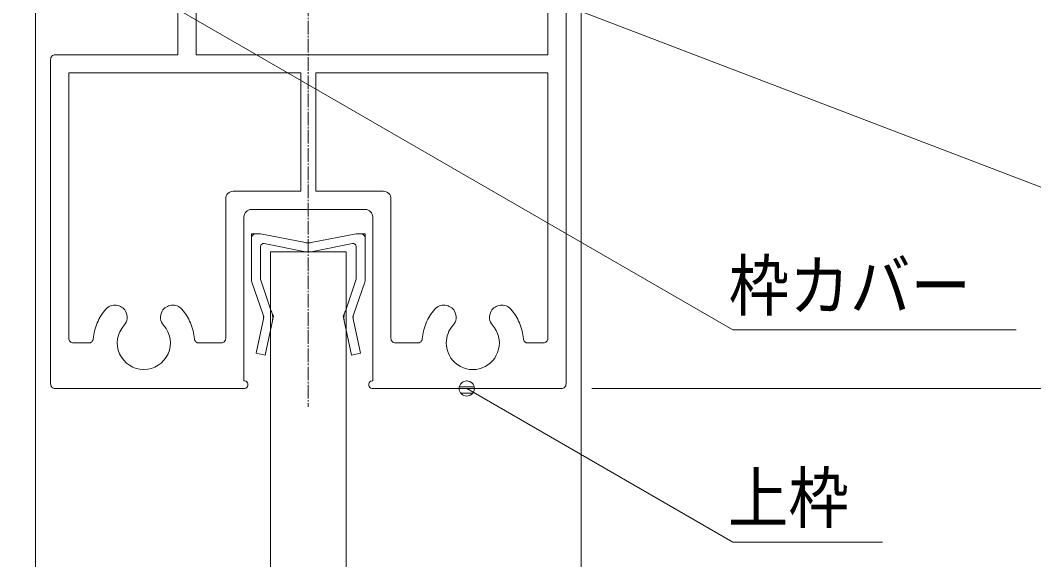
# Model space of a CAD drawing. Units: millimetres, scale not verified. Extents: x -6062 to 6062, y -3045 to 3045.
# Drawn here: x 881 to 1549, y 267 to 623 of the extents above; entities that cross this region are included whole.
import ezdxf
from ezdxf.enums import TextEntityAlignment as Align

# ---------------------------------------------------------------- set-up
doc = ezdxf.new("R2010")
doc.units = ezdxf.units.MM
doc.header["$LTSCALE"] = 20
doc.linetypes.add('CHAIN2', pattern=[12, 9, -1, 1, -1])
for name, color, linetype, lineweight in [('0-2_2寸法-1', 7, 'Continuous', 9), ('0-3_2寸法-3', 7, 'Continuous', 9), ('0-4_3一般', 7, 'Continuous', 9)]:
    doc.layers.add(name, color=color, linetype=linetype, lineweight=lineweight)
doc.styles.add('ＭＳ ゴシック', font='')
doc.styles.get('ＭＳ ゴシック').set_extended_font_data('MS Gothic')

# ---------------------------------------------------------------- blocks, each defined once
blk = doc.blocks.new('グループ-58')
at = {"layer": '0-4_3一般', "linetype": 'CHAIN2'}
blk.add_line((57163.7, 19412.8), (57163.7, 7363.4), dxfattribs=at)
at = {"layer": '0-4_3一般'}
for p, q in [((60383.7, 18204.9), (60463.7, 18204.9)), ((60323.7, 16224.9), (60323.7, 18144.9)), ((60563.7, 7664.9), (60563.7, 18104.9)), ((57223.7, 17804.9), (57163.7, 17744.9)), ((57223.7, 17804.9), (59383.7, 17804.9)), ((59443.7, 16765.8), (59443.7, 17744.9)), ((56043.7, 17564.9), (59203.7, 17564.9)), ((59203.7, 16762.2), (59203.7, 17564.9)), ((55443.7, 16264.9), (55443.7, 17204.9)), ((55683.7, 16844.9), (55683.7, 17204.9)), ((55683.7, 16844.9), (55943.7, 16644.9)), ((55943.7, 15764.9), (55943.7, 16644.9)), ((55443.7, 16264.9), (55503.7, 16204.9)), ((55443.7, 16144.9), (55503.7, 16204.9)), ((60323.7, 16224.9), (59992.8, 16224.9)), ((55443.7, 12004.9), (55443.7, 16144.9)), ((60323.7, 15984.9), (59992.8, 15984.9)), ((60323.7, 12004.9), (60323.7, 15984.9)), ((55683.7, 15564.9), (55943.7, 15764.9)), ((55683.7, 12004.9), (55683.7, 15564.9)), ((53763.7, 11944.9), (53763.7, 7664.9)), ((55443.7, 12004.9), (53823.7, 12004.9)), ((60323.7, 12004.9), (55683.7, 12004.9)), ((54003.7, 11764.9), (54003.7, 8264.9)), ((54003.7, 11764.9), (57063.7, 11764.9)), ((60323.7, 8264.9), (60323.7, 11764.9)), ((57263.7, 10204.9), (58153.7, 10204.9)), ((56073.7, 10104.9), (56073.7, 8264.9)), ((58253.7, 10104.9), (58253.7, 8264.9)), ((56413.7, 9964.9), (57913.7, 9964.9)), ((56313.7, 7704.9), (56313.7, 9864.9)), ((58013.7, 9864.9), (58013.7, 7704.9)), ((54063.7, 8204.9), (54266.1, 8204.9)), ((56013.7, 8204.9), (55721.2, 8204.9)), ((58313.7, 8204.9), (58606.1, 8204.9)), ((60263.7, 8204.9), (60061.2, 8204.9)), ((56323.7, 7704.9), (56313.7, 7704.9)), ((56363.7, 7644.9), (56363.7, 7664.9)), ((57963.7, 7644.9), (57963.7, 7664.9)), ((58003.7, 7704.9), (58013.7, 7704.9)), ((53823.7, 7604.9), (56323.7, 7604.9)), ((56363.7, 7604.9), (56363.9, 7604.9)), ((60503.7, 7604.9), (58003.7, 7604.9))]:
    blk.add_line(p, q, dxfattribs=at)
for points in [[(56043.7, 17804.9), (57103.7, 17804.9), (57163.7, 17744.9)], [(56173.7, 10204.9), (57063.7, 10204.9), (57063.7, 11764.9)], [(57263.7, 10204.9), (57263.7, 11764.9), (60323.7, 11764.9)]]:
    blk.add_lwpolyline(points, dxfattribs=at)
for centre, radius, start, end in [((60383.7, 18144.9), 60, 135, 180), ((60383.7, 18144.9), 60, 90, 135), ((60463.7, 18104.9), 100, 45, 90), ((60463.7, 18104.9), 100, 0, 45), ((56043.7, 17204.9), 600, 90, 135), ((59383.7, 17744.9), 60, 45, 90), ((59383.7, 17744.9), 60, 0, 45), ((56043.7, 17204.9), 600, 135, 180), ((56043.7, 17204.9), 360, 90, 135), ((56043.7, 17204.9), 360, 135, 180), ((59333.7, 16104.9), 670, 114.12808, 127.06811), ((59333.7, 16104.9), 670, 101.18806, 114.12808), ((59333.7, 16104.9), 670, 45.43403, 80.55045), ((58994.3, 16485.6), 160, 131.71611, 185.85806), ((59333.7, 16104.9), 670, 131.66001, 131.71611), ((59333.7, 16104.9), 670, 131.66001, 131.71611), ((59333.7, 16104.9), 670, 131.60391, 131.66001), ((59333.7, 16104.9), 670, 131.60391, 131.66001), ((59333.7, 16104.9), 670, 129.33601, 131.60391), ((59333.7, 16104.9), 670, 127.06811, 129.33601), ((59333.7, 16104.9), 670, 10.3176, 45.43403), ((58994.3, 16485.6), 160, 185.85806, 240), ((59333.7, 16104.9), 350, 65.85806, 131.71611), ((58994.3, 16485.6), 160, 240, 275.85806), ((58994.3, 16485.6), 160, 275.85806, 311.71611), ((59333.7, 16104.9), 350, 0, 65.85806), ((59333.7, 16104.9), 350, 294.14194, 0), ((59333.7, 16104.9), 670, 288.98314, 349.6824), ((58994.3, 15724.2), 160, 120, 174.14194), ((58994.3, 15724.2), 160, 84.14194, 120), ((58994.3, 15724.2), 160, 48.28389, 84.14194), ((59333.7, 16104.9), 350, 228.28389, 294.14194), ((58994.3, 15724.2), 160, 174.14194, 228.28389), ((59333.7, 16104.9), 670, 228.28389, 288.98314), ((53823.7, 11944.9), 60, 135, 180), ((53823.7, 11944.9), 60, 90, 135), ((56173.7, 10104.9), 100, 135, 180), ((56173.7, 10104.9), 100, 90, 135), ((58153.7, 10104.9), 100, 45, 90), ((58153.7, 10104.9), 100, 0, 45), ((56413.7, 9864.9), 100, 135, 180), ((56413.7, 9864.9), 100, 90, 135), ((57913.7, 9864.9), 100, 45, 90), ((57913.7, 9864.9), 100, 0, 45), ((54613, 8544.3), 160, 84.14194, 138.28389), ((54613, 8544.3), 160, 30, 84.14194), ((55374.4, 8544.3), 160, 95.85806, 150), ((55374.4, 8544.3), 160, 41.71611, 95.85806), ((58953, 8544.3), 160, 84.14194, 138.28389), ((58953, 8544.3), 160, 30, 84.14194), ((59714.4, 8544.3), 160, 95.85806, 150), ((59714.4, 8544.3), 160, 41.71611, 95.85806), ((54993.7, 8204.9), 670, 138.28389, 156.78466), ((54613, 8544.3), 160, 354.14194, 30), ((55374.4, 8544.3), 160, 150, 185.85806), ((54993.7, 8204.9), 670, 23.21534, 41.71611), ((59333.7, 8204.9), 670, 138.28389, 156.78466), ((58953, 8544.3), 160, 354.14194, 30), ((59714.4, 8544.3), 160, 150, 185.85806), ((59333.7, 8204.9), 670, 23.21534, 41.71611), ((54993.7, 8204.9), 670, 156.78466, 175.28544), ((54993.7, 8204.9), 350, 138.28389, 204.14194), ((54613, 8544.3), 160, 318.28389, 354.14194), ((55374.4, 8544.3), 160, 185.85806, 221.71611), ((54993.7, 8204.9), 350, 335.85806, 41.71611), ((54993.7, 8204.9), 670, 4.71456, 23.21534), ((59333.7, 8204.9), 670, 156.78466, 175.28544), ((59333.7, 8204.9), 350, 138.28389, 159.14194), ((58953, 8544.3), 160, 318.28389, 354.14194), ((59714.4, 8544.3), 160, 185.85806, 221.71611), ((59333.7, 8204.9), 350, 346.28708, 41.71611), ((59333.7, 8204.9), 670, 4.71456, 23.21534), ((59333.7, 8204.9), 350, 159.14194, 180), ((54063.7, 8264.9), 60, 180, 225), ((54063.7, 8264.9), 60, 225, 270), ((54266.1, 8264.9), 60, 270, 312.64272), ((54266.1, 8264.9), 60, 312.64272, 355.28544), ((55721.2, 8264.9), 60, 184.71456, 227.35728), ((55721.2, 8264.9), 60, 227.35728, 270), ((56013.7, 8264.9), 60, 270, 315), ((56013.7, 8264.9), 60, 315, 0), ((58313.7, 8264.9), 60, 180, 225), ((58313.7, 8264.9), 60, 225, 270), ((58606.1, 8264.9), 60, 270, 312.64272), ((58606.1, 8264.9), 60, 312.64272, 355.28544), ((59333.7, 8204.9), 350, 180, 235.42903), ((60061.2, 8264.9), 60, 184.71456, 227.35728), ((60061.2, 8264.9), 60, 227.35728, 270), ((60263.7, 8264.9), 60, 270, 315), ((60263.7, 8264.9), 60, 315, 0), ((54993.7, 8204.9), 350, 204.14194, 270), ((54993.7, 8204.9), 350, 270, 335.85806), ((59333.7, 8204.9), 350, 290.85806, 346.28708), ((59333.7, 8204.9), 350, 235.42903, 290.85806), ((53823.7, 7664.9), 60, 180, 225), ((53823.7, 7664.9), 60, 225, 270), ((56323.7, 7664.9), 40, 45, 90), ((56323.7, 7664.9), 40, 0, 45), ((56323.7, 7644.9), 40, 315, 0), ((58003.7, 7664.9), 40, 135, 180), ((58003.7, 7644.9), 40, 180, 225), ((58003.7, 7664.9), 40, 90, 135), ((60503.7, 7664.9), 60, 270, 315), ((60503.7, 7664.9), 60, 315, 0), ((56323.7, 7644.9), 40, 270, 315), ((58003.7, 7644.9), 40, 225, 270)]:
    blk.add_arc(centre, radius, start, end, dxfattribs=at)
blk = doc.blocks.new('グループ-66')
at = {"layer": '0-4_3一般'}
for p, q in [((53563.7, -40000), (53563.7, 18204.9)), ((60763.7, 18204.9), (60763.7, -40000))]:
    blk.add_line(p, q, dxfattribs=at)
blk.add_lwpolyline([(57663.7, 9404.9), (57663.7, -31200), (56663.7, -31200), (56663.7, 9404.9)], close=True, dxfattribs=at)
blk = doc.blocks.new('グループ-73')
at = {"layer": '0-4_3一般'}
for p, q in [((56413.7, 9644.9), (56473.7, 9644.9)), ((56413.7, 9644.9), (56413.7, 9584.9)), ((56473.7, 9644.9), (56533.7, 9644.9)), ((57126.3, 9528.4), (56533.7, 9644.9)), ((57201, 9528.4), (57793.7, 9644.9)), ((57793.7, 9644.9), (57853.7, 9644.9)), ((57913.7, 9644.9), (57853.7, 9644.9)), ((57913.7, 9644.9), (57913.7, 9584.9)), ((56413.7, 9031.5), (56413.7, 9584.9)), ((57126.3, 9408.4), (56581.1, 9515.9)), ((57201, 9408.4), (57746.2, 9515.9)), ((57913.7, 9584.9), (57913.7, 9031.5)), ((56533.7, 9044.9), (56533.7, 9476.6)), ((57793.7, 9044.9), (57793.7, 9476.6)), ((56566.4, 8574.6), (56419.4, 9005.8)), ((56533.7, 9044.9), (56674.9, 8625.8)), ((57652.4, 8625.8), (57793.7, 9044.9)), ((57907.9, 9005.8), (57760.9, 8574.6)), ((56577.9, 8550.2), (56566.4, 8574.6)), ((56703.7, 8564.9), (56674.9, 8625.8)), ((56703.7, 8564.9), (56689.7, 8499)), ((57623.7, 8564.9), (57652.4, 8625.8)), ((57623.7, 8564.9), (57637.6, 8499)), ((57749.4, 8550.2), (57760.9, 8574.6)), ((56476.3, 8069.7), (56572.3, 8523.9)), ((56577.9, 8550.2), (56572.3, 8523.9)), ((56689.7, 8499), (56593.7, 8044.9)), ((57733.7, 8044.9), (57637.6, 8499)), ((57749.4, 8550.2), (57755, 8523.9)), ((57755, 8523.9), (57851.1, 8069.7)), ((56593.7, 8044.9), (56476.3, 8069.7)), ((57851.1, 8069.7), (57733.7, 8044.9))]:
    blk.add_line(p, q, dxfattribs=at)
for centre, radius, start, end in [((56473.7, 9584.9), 60, 135, 180), ((56473.7, 9584.9), 60, 90, 135), ((57853.7, 9584.9), 60, 45, 90), ((57853.7, 9584.9), 60, 0, 45), ((56573.7, 9476.6), 40, 129.6175, 180), ((56573.7, 9476.6), 40, 79.23499, 129.6175), ((57163.7, 9724.9), 200, 259.23499, 264.6175), ((57163.7, 9724.9), 200, 264.6175, 270), ((57163.7, 9724.9), 200, 270, 275.3825), ((57163.7, 9724.9), 200, 275.3825, 280.76501), ((57753.7, 9476.6), 40, 50.3825, 100.76501), ((57753.7, 9476.6), 40, 0, 50.3825), ((57163.7, 9604.9), 200, 259.23499, 264.6175), ((57163.7, 9604.9), 200, 264.6175, 270), ((57163.7, 9604.9), 200, 270, 275.3825), ((57163.7, 9604.9), 200, 275.3825, 280.76501), ((56473.7, 9031.5), 60, 180, 192.63886), ((56473.7, 9031.5), 60, 192.63886, 205.27772), ((57853.7, 9031.5), 60, 334.72228, 347.36114), ((57853.7, 9031.5), 60, 347.36114, 0), ((56494.1, 8540.4), 80, 6.66677, 25.27772), ((56494.1, 8540.4), 200, 6.66677, 25.27772), ((56494.1, 8540.4), 200, 348.05582, 6.66677), ((57833.3, 8540.4), 200, 173.33323, 191.94418), ((57833.3, 8540.4), 200, 154.72228, 173.33323), ((57833.3, 8540.4), 80, 154.72228, 173.33323), ((56494.1, 8540.4), 80, 348.05582, 6.66677), ((57833.3, 8540.4), 80, 173.33323, 191.94418)]:
    blk.add_arc(centre, radius, start, end, dxfattribs=at)
blk = doc.blocks.new('グループ-84')
at = {"layer": '0-4_3一般'}
for name in ['グループ-58', 'グループ-66', 'グループ-73']:
    blk.add_blockref(name, (0, 0), dxfattribs=at)
blk = doc.blocks.new('グループ-86')
at = {"layer": '0-4_3一般'}
blk.add_blockref('グループ-84', (0, 0), dxfattribs=at)

msp = doc.modelspace()

# ---------------------------------------------------------------- linework, layer by layer
at = {"layer": '0-2_2寸法-1'}
msp.add_line((1257.68, 380.25), (1960.68, 380.25), dxfattribs=at)
at = {"layer": '0-3_2寸法-3'}
for p, q in [((1180.08, 381.24), (1170.29, 381.24)), ((1180.08, 381.24), (1170.29, 381.24)), ((1175.36, 385.24), (1175.01, 385.24)), ((1175.36, 385.24), (1175.01, 385.24)), ((1175.36, 385.24), (1175.01, 385.24)), ((1175.36, 385.24), (1175.01, 385.24)), ((1179.18, 377.24), (1171.19, 377.24)), ((1179.18, 377.24), (1171.19, 377.24))]:
    msp.add_line(p, q, dxfattribs=at)
for points in [[(880.68, 770.25), (1590.68, 498.89), (1883.54, 498.89)], [(912.68, 671.77), (1350.68, 418.89), (1537.63, 418.89)], [(1175.18, 380.25), (1350.68, 278.92), (1449.46, 278.92)], [(1175.18, 380.25), (1350.68, 278.92), (1449.46, 278.92)]]:
    msp.add_lwpolyline(points, dxfattribs=at)
msp.add_circle((1175.18, 380.25), 5.01, dxfattribs=at)
msp.add_circle((1175.18, 380.25), 5.01, dxfattribs=at)
msp.add_circle((1175.18, 380.25), 5.01, dxfattribs=at)
msp.add_circle((1175.18, 380.25), 5.01, dxfattribs=at)

# ---------------------------------------------------------------- block references
at = {"layer": '0-4_3一般', "xscale": 0.05, "yscale": 0.05}
msp.add_blockref('グループ-86', (-1787.5, 0), dxfattribs=at)

# ---------------------------------------------------------------- texts
at = {"layer": '0-3_2寸法-3', "style": 'ＭＳ ゴシック', "width": 0.9}
for s, p in [('枠カバー', (1347.98, 422.06)), ('上枠', (1347.4, 282.09)), ('上枠', (1347.4, 282.09))]:
    msp.add_text(s, height=32.55, dxfattribs=at).set_placement(p, align=Align.BOTTOM_LEFT)

doc.saveas('drawing.dxf')
